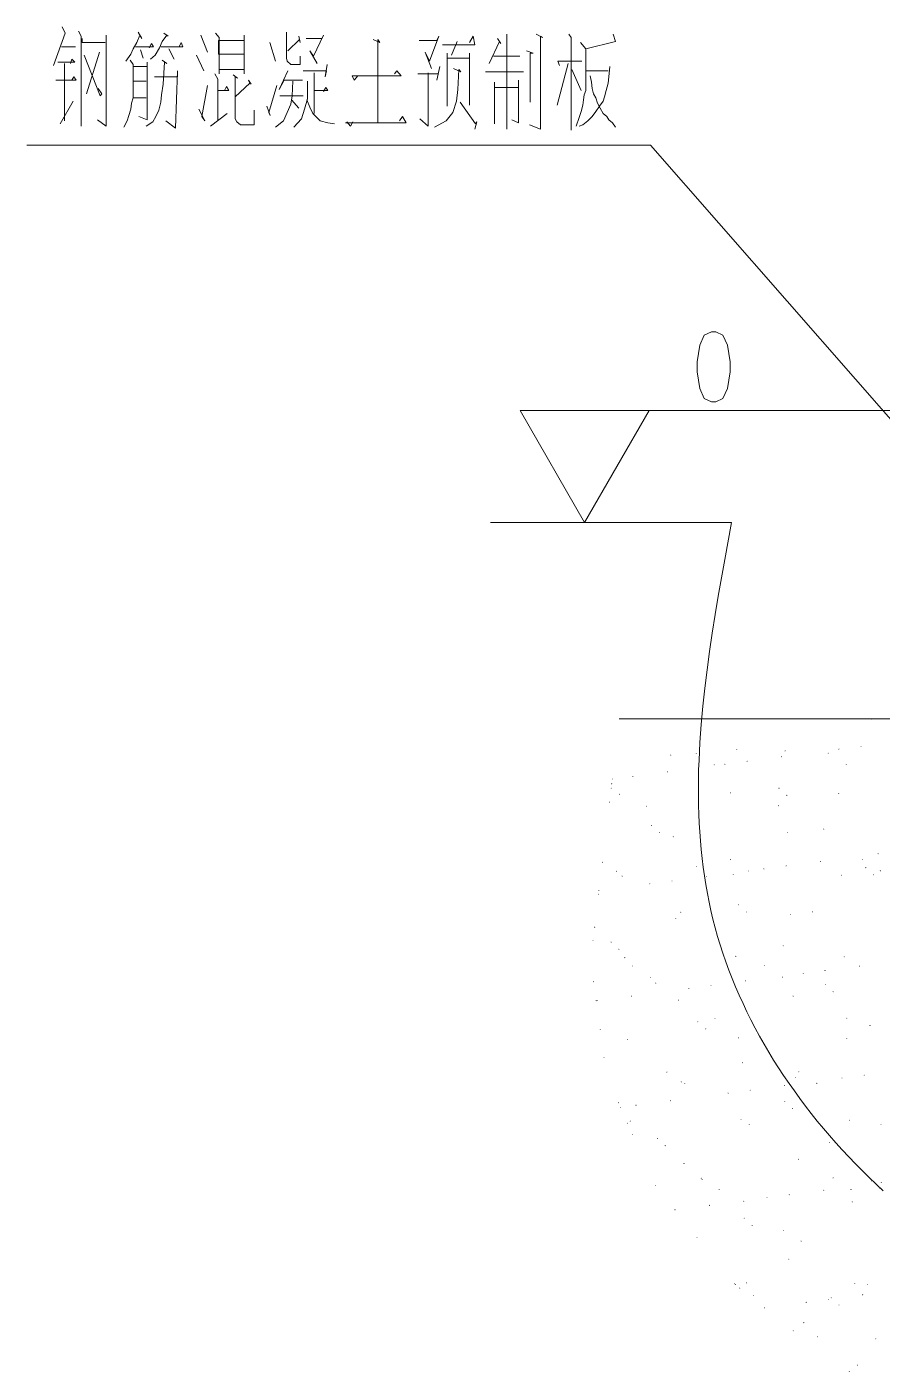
# Model space of a CAD drawing. Header units: millimetres. Extents: x 0 to 414, y 0 to 292.
# Drawn here: x 279.99 to 300.18, y 117.12 to 148.87 of the extents above; entities that cross this region are included whole.
import ezdxf

# ---------------------------------------------------------------- set-up
doc = ezdxf.new("R2010")
doc.units = ezdxf.units.MM

msp = doc.modelspace()

# ---------------------------------------------------------------- hatches: boundary and pattern name
h = msp.add_hatch(color=0)
h.dxf.hatch_style = 2
h.paths.add_polyline_path([(294.509472, 132.522031), (294.496419, 132.535083), (294.509472, 132.548136), (294.522525, 132.535083)])
h = msp.add_hatch(color=0)
h.dxf.hatch_style = 2
h.paths.add_polyline_path([(294.509472, 132.522031), (294.496419, 132.535083), (294.509472, 132.548136), (294.522525, 132.535083)])
h = msp.add_hatch(color=0)
h.dxf.hatch_style = 2
h.paths.add_polyline_path([(294.509472, 132.522031), (294.496419, 132.535083), (294.509472, 132.548136), (294.522525, 132.535083)])
h = msp.add_hatch(color=0)
h.dxf.hatch_style = 2
h.paths.add_polyline_path([(295.959389, 132.522031), (295.946336, 132.535083), (295.959389, 132.548136), (295.972442, 132.535083)])
h = msp.add_hatch(color=0)
h.dxf.hatch_style = 2
h.paths.add_polyline_path([(295.959389, 132.522031), (295.946336, 132.535083), (295.959389, 132.548136), (295.972442, 132.535083)])
h = msp.add_hatch(color=0)
h.dxf.hatch_style = 2
h.paths.add_polyline_path([(296.298056, 132.522031), (296.285003, 132.535083), (296.298056, 132.548136), (296.311108, 132.535083)])
h = msp.add_hatch(color=0)
h.dxf.hatch_style = 2
h.paths.add_polyline_path([(297.635083, 132.522031), (297.622031, 132.535083), (297.635083, 132.548136), (297.648136, 132.535083)])
h = msp.add_hatch(color=0)
h.dxf.hatch_style = 2
h.paths.add_polyline_path([(297.635083, 132.522031), (297.622031, 132.535083), (297.635083, 132.548136), (297.648136, 132.535083)])
h = msp.add_hatch(color=0)
h.dxf.hatch_style = 2
h.paths.add_polyline_path([(297.635083, 132.522031), (297.622031, 132.535083), (297.635083, 132.548136), (297.648136, 132.535083)])
h = msp.add_hatch(color=0)
h.dxf.hatch_style = 2
h.paths.add_polyline_path([(298.873333, 132.522031), (298.860281, 132.535083), (298.873333, 132.548136), (298.886386, 132.535083)])
h = msp.add_hatch(color=0)
h.dxf.hatch_style = 2
h.paths.add_polyline_path([(298.873333, 132.522031), (298.860281, 132.535083), (298.873333, 132.548136), (298.886386, 132.535083)])
h = msp.add_hatch(color=0)
h.dxf.hatch_style = 2
h.paths.add_polyline_path([(299.928139, 132.522031), (299.915086, 132.535083), (299.928139, 132.548136), (299.941192, 132.535083)])
h = msp.add_hatch(color=0)
h.dxf.hatch_style = 2
h.paths.add_polyline_path([(299.928139, 132.522031), (299.915086, 132.535083), (299.928139, 132.548136), (299.941192, 132.535083)])
h = msp.add_hatch(color=0)
h.dxf.hatch_style = 2
h.paths.add_polyline_path([(299.928139, 132.522031), (299.915086, 132.535083), (299.928139, 132.548136), (299.941192, 132.535083)])
h = msp.add_hatch(color=0)
h.dxf.hatch_style = 2
h.paths.add_polyline_path([(296.749611, 131.802364), (296.736558, 131.815417), (296.749611, 131.828469), (296.762664, 131.815417)])
h = msp.add_hatch(color=0)
h.dxf.hatch_style = 2
h.paths.add_polyline_path([(297.889083, 131.767086), (297.876031, 131.780139), (297.889083, 131.793192), (297.902136, 131.780139)])
h = msp.add_hatch(color=0)
h.dxf.hatch_style = 2
h.paths.add_polyline_path([(299.159083, 131.809419), (299.146031, 131.822472), (299.159083, 131.835525), (299.172136, 131.822472)])
h = msp.add_hatch(color=0)
h.dxf.hatch_style = 2
h.paths.add_polyline_path([(299.681194, 131.876447), (299.668142, 131.8895), (299.681194, 131.902553), (299.694247, 131.8895)])
h = msp.add_hatch(color=0)
h.dxf.hatch_style = 2
h.paths.add_polyline_path([(295.186806, 131.668308), (295.173753, 131.681361), (295.186806, 131.694414), (295.199858, 131.681361)])
h = msp.add_hatch(color=0)
h.dxf.hatch_style = 2
h.paths.add_polyline_path([(295.790056, 131.707114), (295.777003, 131.720167), (295.790056, 131.733219), (295.803108, 131.720167)])
h = msp.add_hatch(color=0)
h.dxf.hatch_style = 2
h.paths.add_polyline_path([(296.213389, 131.439003), (296.200336, 131.452056), (296.213389, 131.465108), (296.226442, 131.452056)])
h = msp.add_hatch(color=0)
h.dxf.hatch_style = 2
h.paths.add_polyline_path([(296.467389, 131.453114), (296.454336, 131.466167), (296.467389, 131.479219), (296.480442, 131.466167)])
h = msp.add_hatch(color=0)
h.dxf.hatch_style = 2
h.paths.add_polyline_path([(296.9895, 131.523669), (296.976447, 131.536722), (296.9895, 131.549775), (297.002553, 131.536722)])
h = msp.add_hatch(color=0)
h.dxf.hatch_style = 2
h.paths.add_polyline_path([(297.800889, 131.629503), (297.787836, 131.642556), (297.800889, 131.655608), (297.813942, 131.642556)])
h = msp.add_hatch(color=0)
h.dxf.hatch_style = 2
h.paths.add_polyline_path([(298.905083, 131.714169), (298.892031, 131.727222), (298.905083, 131.740275), (298.918136, 131.727222)])
h = msp.add_hatch(color=0)
h.dxf.hatch_style = 2
h.paths.add_polyline_path([(299.328417, 131.446058), (299.315364, 131.459111), (299.328417, 131.472164), (299.341469, 131.459111)])
h = msp.add_hatch(color=0)
h.dxf.hatch_style = 2
h.paths.add_polyline_path([(293.807444, 131.103864), (293.794392, 131.116917), (293.807444, 131.129969), (293.820497, 131.116917)])
h = msp.add_hatch(color=0)
h.dxf.hatch_style = 2
h.paths.add_polyline_path([(293.807444, 131.103864), (293.794392, 131.116917), (293.807444, 131.129969), (293.820497, 131.116917)])
h = msp.add_hatch(color=0)
h.dxf.hatch_style = 2
h.paths.add_polyline_path([(293.807444, 131.103864), (293.794392, 131.116917), (293.807444, 131.129969), (293.820497, 131.116917)])
h = msp.add_hatch(color=0)
h.dxf.hatch_style = 2
h.paths.add_polyline_path([(294.294278, 131.167364), (294.281225, 131.180417), (294.294278, 131.193469), (294.307331, 131.180417)])
h = msp.add_hatch(color=0)
h.dxf.hatch_style = 2
h.paths.add_polyline_path([(295.109194, 131.273197), (295.096142, 131.28625), (295.109194, 131.299303), (295.122247, 131.28625)])
h = msp.add_hatch(color=0)
h.dxf.hatch_style = 2
h.paths.add_polyline_path([(293.779222, 130.888669), (293.766169, 130.901722), (293.779222, 130.914775), (293.792275, 130.901722)])
h = msp.add_hatch(color=0)
h.dxf.hatch_style = 2
h.paths.add_polyline_path([(293.779222, 130.888669), (293.766169, 130.901722), (293.779222, 130.914775), (293.792275, 130.901722)])
h = msp.add_hatch(color=0)
h.dxf.hatch_style = 2
h.paths.add_polyline_path([(293.779222, 130.888669), (293.766169, 130.901722), (293.779222, 130.914775), (293.792275, 130.901722)])
h = msp.add_hatch(color=0)
h.dxf.hatch_style = 2
h.paths.add_polyline_path([(293.793333, 130.990975), (293.780281, 131.004028), (293.793333, 131.017081), (293.806386, 131.004028)])
h = msp.add_hatch(color=0)
h.dxf.hatch_style = 2
h.paths.add_polyline_path([(293.793333, 130.990975), (293.780281, 131.004028), (293.793333, 131.017081), (293.806386, 131.004028)])
h = msp.add_hatch(color=0)
h.dxf.hatch_style = 2
h.paths.add_polyline_path([(297.744444, 130.888669), (297.731392, 130.901722), (297.744444, 130.914775), (297.757497, 130.901722)])
h = msp.add_hatch(color=0)
h.dxf.hatch_style = 2
h.paths.add_polyline_path([(293.740417, 130.560586), (293.727364, 130.573639), (293.740417, 130.586692), (293.753469, 130.573639)])
h = msp.add_hatch(color=0)
h.dxf.hatch_style = 2
h.paths.add_polyline_path([(293.740417, 130.560586), (293.727364, 130.573639), (293.740417, 130.586692), (293.753469, 130.573639)])
h = msp.add_hatch(color=0)
h.dxf.hatch_style = 2
h.paths.add_polyline_path([(293.740417, 130.560586), (293.727364, 130.573639), (293.740417, 130.586692), (293.753469, 130.573639)])
h = msp.add_hatch(color=0)
h.dxf.hatch_style = 2
h.paths.add_polyline_path([(293.980306, 130.744031), (293.967253, 130.757083), (293.980306, 130.770136), (293.993358, 130.757083)])
h = msp.add_hatch(color=0)
h.dxf.hatch_style = 2
h.paths.add_polyline_path([(294.615306, 130.465336), (294.602253, 130.478389), (294.615306, 130.491442), (294.628358, 130.478389)])
h = msp.add_hatch(color=0)
h.dxf.hatch_style = 2
h.paths.add_polyline_path([(296.597917, 130.775781), (296.584864, 130.788833), (296.597917, 130.801886), (296.610969, 130.788833)])
h = msp.add_hatch(color=0)
h.dxf.hatch_style = 2
h.paths.add_polyline_path([(297.730333, 130.472392), (297.717281, 130.485444), (297.730333, 130.498497), (297.743386, 130.485444)])
h = msp.add_hatch(color=0)
h.dxf.hatch_style = 2
h.paths.add_polyline_path([(297.927889, 130.719336), (297.914836, 130.732389), (297.927889, 130.745442), (297.940942, 130.732389)])
h = msp.add_hatch(color=0)
h.dxf.hatch_style = 2
h.paths.add_polyline_path([(299.155556, 130.765197), (299.142503, 130.77825), (299.155556, 130.791303), (299.168608, 130.77825)])
h = msp.add_hatch(color=0)
h.dxf.hatch_style = 2
h.paths.add_polyline_path([(294.73525, 130.010253), (294.722197, 130.023306), (294.73525, 130.036358), (294.748303, 130.023306)])
h = msp.add_hatch(color=0)
h.dxf.hatch_style = 2
h.paths.add_polyline_path([(294.922222, 129.840919), (294.909169, 129.853972), (294.922222, 129.867025), (294.935275, 129.853972)])
h = msp.add_hatch(color=0)
h.dxf.hatch_style = 2
h.paths.add_polyline_path([(297.949056, 129.837392), (297.936003, 129.850444), (297.949056, 129.863497), (297.962108, 129.850444)])
h = msp.add_hatch(color=0)
h.dxf.hatch_style = 2
h.paths.add_polyline_path([(298.79925, 129.922058), (298.786197, 129.935111), (298.79925, 129.948164), (298.812303, 129.935111)])
h = msp.add_hatch(color=0)
h.dxf.hatch_style = 2
h.paths.add_polyline_path([(295.246778, 129.742142), (295.233725, 129.755194), (295.246778, 129.768247), (295.259831, 129.755194)])
h = msp.add_hatch(color=0)
h.dxf.hatch_style = 2
h.paths.add_polyline_path([(296.597917, 129.202392), (296.584864, 129.215444), (296.597917, 129.228497), (296.610969, 129.215444)])
h = msp.add_hatch(color=0)
h.dxf.hatch_style = 2
h.paths.add_polyline_path([(299.712944, 129.209447), (299.699892, 129.2225), (299.712944, 129.235553), (299.725997, 129.2225)])
h = msp.add_hatch(color=0)
h.dxf.hatch_style = 2
h.paths.add_polyline_path([(300.083361, 129.339975), (300.070308, 129.353028), (300.083361, 129.366081), (300.096414, 129.353028)])
h = msp.add_hatch(color=0)
h.dxf.hatch_style = 2
h.paths.add_polyline_path([(293.574611, 129.138892), (293.561558, 129.151944), (293.574611, 129.164997), (293.587664, 129.151944)])
h = msp.add_hatch(color=0)
h.dxf.hatch_style = 2
h.paths.add_polyline_path([(293.906222, 128.927225), (293.893169, 128.940278), (293.906222, 128.953331), (293.919275, 128.940278)])
h = msp.add_hatch(color=0)
h.dxf.hatch_style = 2
h.paths.add_polyline_path([(295.790056, 129.043642), (295.777003, 129.056694), (295.790056, 129.069747), (295.803108, 129.056694)])
h = msp.add_hatch(color=0)
h.dxf.hatch_style = 2
h.paths.add_polyline_path([(297.02125, 128.934281), (297.008197, 128.947333), (297.02125, 128.960386), (297.034303, 128.947333)])
h = msp.add_hatch(color=0)
h.dxf.hatch_style = 2
h.paths.add_polyline_path([(297.388139, 128.983669), (297.375086, 128.996722), (297.388139, 129.009775), (297.401192, 128.996722)])
h = msp.add_hatch(color=0)
h.dxf.hatch_style = 2
h.paths.add_polyline_path([(297.91025, 129.054225), (297.897197, 129.067278), (297.91025, 129.080331), (297.923303, 129.067278)])
h = msp.add_hatch(color=0)
h.dxf.hatch_style = 2
h.paths.add_polyline_path([(298.725167, 129.160058), (298.712114, 129.173111), (298.725167, 129.186164), (298.738219, 129.173111)])
h = msp.add_hatch(color=0)
h.dxf.hatch_style = 2
h.paths.add_polyline_path([(299.794083, 129.011892), (299.781031, 129.024944), (299.794083, 129.037997), (299.807136, 129.024944)])
h = msp.add_hatch(color=0)
h.dxf.hatch_style = 2
h.paths.add_polyline_path([(300.136278, 128.937808), (300.123225, 128.950861), (300.136278, 128.963914), (300.149331, 128.950861)])
h = msp.add_hatch(color=0)
h.dxf.hatch_style = 2
h.paths.add_polyline_path([(294.040278, 128.814336), (294.027225, 128.827389), (294.040278, 128.840442), (294.053331, 128.827389)])
h = msp.add_hatch(color=0)
h.dxf.hatch_style = 2
h.paths.add_polyline_path([(294.696444, 128.630892), (294.683392, 128.643944), (294.696444, 128.656997), (294.709497, 128.643944)])
h = msp.add_hatch(color=0)
h.dxf.hatch_style = 2
h.paths.add_polyline_path([(295.218556, 128.697919), (295.205503, 128.710972), (295.218556, 128.724025), (295.231608, 128.710972)])
h = msp.add_hatch(color=0)
h.dxf.hatch_style = 2
h.paths.add_polyline_path([(296.029944, 128.807281), (296.016892, 128.820333), (296.029944, 128.833386), (296.042997, 128.820333)])
h = msp.add_hatch(color=0)
h.dxf.hatch_style = 2
h.paths.add_polyline_path([(296.661417, 128.849614), (296.648364, 128.862667), (296.661417, 128.875719), (296.674469, 128.862667)])
h = msp.add_hatch(color=0)
h.dxf.hatch_style = 2
h.paths.add_polyline_path([(299.219056, 128.835503), (299.206003, 128.848556), (299.219056, 128.861608), (299.232108, 128.848556)])
h = msp.add_hatch(color=0)
h.dxf.hatch_style = 2
h.paths.add_polyline_path([(299.977528, 128.842558), (299.964475, 128.855611), (299.977528, 128.868664), (299.990581, 128.855611)])
h = msp.add_hatch(color=0)
h.dxf.hatch_style = 2
h.paths.add_polyline_path([(293.482889, 128.387475), (293.469836, 128.400528), (293.482889, 128.413581), (293.495942, 128.400528)])
h = msp.add_hatch(color=0)
h.dxf.hatch_style = 2
h.paths.add_polyline_path([(293.482889, 128.387475), (293.469836, 128.400528), (293.482889, 128.413581), (293.495942, 128.400528)])
h = msp.add_hatch(color=0)
h.dxf.hatch_style = 2
h.paths.add_polyline_path([(293.482889, 128.387475), (293.469836, 128.400528), (293.482889, 128.413581), (293.495942, 128.400528)])
h = msp.add_hatch(color=0)
h.dxf.hatch_style = 2
h.paths.add_polyline_path([(293.493472, 128.472142), (293.480419, 128.485194), (293.493472, 128.498247), (293.506525, 128.485194)])
h = msp.add_hatch(color=0)
h.dxf.hatch_style = 2
h.paths.add_polyline_path([(293.493472, 128.472142), (293.480419, 128.485194), (293.493472, 128.498247), (293.506525, 128.485194)])
h = msp.add_hatch(color=0)
h.dxf.hatch_style = 2
h.paths.add_polyline_path([(295.423167, 127.960614), (295.410114, 127.973667), (295.423167, 127.986719), (295.436219, 127.973667)])
h = msp.add_hatch(color=0)
h.dxf.hatch_style = 2
h.paths.add_polyline_path([(296.788417, 128.133475), (296.775364, 128.146528), (296.788417, 128.159581), (296.801469, 128.146528)])
h = msp.add_hatch(color=0)
h.dxf.hatch_style = 2
h.paths.add_polyline_path([(296.971861, 127.964142), (296.958808, 127.977194), (296.971861, 127.990247), (296.984914, 127.977194)])
h = msp.add_hatch(color=0)
h.dxf.hatch_style = 2
h.paths.add_polyline_path([(298.538194, 127.967669), (298.525142, 127.980722), (298.538194, 127.993775), (298.551247, 127.980722)])
h = msp.add_hatch(color=0)
h.dxf.hatch_style = 2
h.paths.add_polyline_path([(293.391167, 127.607836), (293.378114, 127.620889), (293.391167, 127.633942), (293.404219, 127.620889)])
h = msp.add_hatch(color=0)
h.dxf.hatch_style = 2
h.paths.add_polyline_path([(293.391167, 127.607836), (293.378114, 127.620889), (293.391167, 127.633942), (293.404219, 127.620889)])
h = msp.add_hatch(color=0)
h.dxf.hatch_style = 2
h.paths.add_polyline_path([(293.391167, 127.607836), (293.378114, 127.620889), (293.391167, 127.633942), (293.404219, 127.620889)])
h = msp.add_hatch(color=0)
h.dxf.hatch_style = 2
h.paths.add_polyline_path([(295.310278, 127.812447), (295.297225, 127.8255), (295.310278, 127.838553), (295.323331, 127.8255)])
h = msp.add_hatch(color=0)
h.dxf.hatch_style = 2
h.paths.add_polyline_path([(298.012556, 127.911225), (297.999503, 127.924278), (298.012556, 127.937331), (298.025608, 127.924278)])
h = msp.add_hatch(color=0)
h.dxf.hatch_style = 2
h.paths.add_polyline_path([(293.352361, 127.286808), (293.339308, 127.299861), (293.352361, 127.312914), (293.365414, 127.299861)])
h = msp.add_hatch(color=0)
h.dxf.hatch_style = 2
h.paths.add_polyline_path([(293.352361, 127.286808), (293.339308, 127.299861), (293.352361, 127.312914), (293.365414, 127.299861)])
h = msp.add_hatch(color=0)
h.dxf.hatch_style = 2
h.paths.add_polyline_path([(293.352361, 127.286808), (293.339308, 127.299861), (293.352361, 127.312914), (293.365414, 127.299861)])
h = msp.add_hatch(color=0)
h.dxf.hatch_style = 2
h.paths.add_polyline_path([(293.779222, 127.255058), (293.766169, 127.268111), (293.779222, 127.281164), (293.792275, 127.268111)])
h = msp.add_hatch(color=0)
h.dxf.hatch_style = 2
h.paths.add_polyline_path([(293.962667, 127.085725), (293.949614, 127.098778), (293.962667, 127.111831), (293.975719, 127.098778)])
h = msp.add_hatch(color=0)
h.dxf.hatch_style = 2
h.paths.add_polyline_path([(297.843222, 127.166864), (297.830169, 127.179917), (297.843222, 127.192969), (297.856275, 127.179917)])
h = msp.add_hatch(color=0)
h.dxf.hatch_style = 2
h.paths.add_polyline_path([(294.103778, 126.888169), (294.090725, 126.901222), (294.103778, 126.914275), (294.116831, 126.901222)])
h = msp.add_hatch(color=0)
h.dxf.hatch_style = 2
h.paths.add_polyline_path([(294.29075, 126.690614), (294.277697, 126.703667), (294.29075, 126.716719), (294.303803, 126.703667)])
h = msp.add_hatch(color=0)
h.dxf.hatch_style = 2
h.paths.add_polyline_path([(296.724917, 126.919919), (296.711864, 126.932972), (296.724917, 126.946025), (296.737969, 126.932972)])
h = msp.add_hatch(color=0)
h.dxf.hatch_style = 2
h.paths.add_polyline_path([(297.405778, 126.697669), (297.392725, 126.710722), (297.405778, 126.723775), (297.418831, 126.710722)])
h = msp.add_hatch(color=0)
h.dxf.hatch_style = 2
h.paths.add_polyline_path([(299.282556, 126.909336), (299.269503, 126.922389), (299.282556, 126.935442), (299.295608, 126.922389)])
h = msp.add_hatch(color=0)
h.dxf.hatch_style = 2
h.paths.add_polyline_path([(299.645917, 126.690614), (299.632864, 126.703667), (299.645917, 126.716719), (299.658969, 126.703667)])
h = msp.add_hatch(color=0)
h.dxf.hatch_style = 2
h.paths.add_polyline_path([(294.714083, 126.422503), (294.701031, 126.435556), (294.714083, 126.448608), (294.727136, 126.435556)])
h = msp.add_hatch(color=0)
h.dxf.hatch_style = 2
h.paths.add_polyline_path([(296.954222, 126.337836), (296.941169, 126.350889), (296.954222, 126.363942), (296.967275, 126.350889)])
h = msp.add_hatch(color=0)
h.dxf.hatch_style = 2
h.paths.add_polyline_path([(297.829111, 126.429558), (297.816058, 126.442611), (297.829111, 126.455664), (297.842164, 126.442611)])
h = msp.add_hatch(color=0)
h.dxf.hatch_style = 2
h.paths.add_polyline_path([(298.312417, 126.514225), (298.299364, 126.527278), (298.312417, 126.540331), (298.325469, 126.527278)])
h = msp.add_hatch(color=0)
h.dxf.hatch_style = 2
h.paths.add_polyline_path([(298.831, 126.584781), (298.817947, 126.597833), (298.831, 126.610886), (298.844053, 126.597833)])
h = msp.add_hatch(color=0)
h.dxf.hatch_style = 2
h.paths.add_polyline_path([(293.366472, 126.320197), (293.353419, 126.33325), (293.366472, 126.346303), (293.379525, 126.33325)])
h = msp.add_hatch(color=0)
h.dxf.hatch_style = 2
h.paths.add_polyline_path([(293.366472, 126.320197), (293.353419, 126.33325), (293.366472, 126.346303), (293.379525, 126.33325)])
h = msp.add_hatch(color=0)
h.dxf.hatch_style = 2
h.paths.add_polyline_path([(293.366472, 126.320197), (293.353419, 126.33325), (293.366472, 126.346303), (293.379525, 126.33325)])
h = msp.add_hatch(color=0)
h.dxf.hatch_style = 2
h.paths.add_polyline_path([(294.834028, 126.288447), (294.820975, 126.3015), (294.834028, 126.314553), (294.847081, 126.3015)])
h = msp.add_hatch(color=0)
h.dxf.hatch_style = 2
h.paths.add_polyline_path([(295.617194, 126.161447), (295.604142, 126.1745), (295.617194, 126.187553), (295.630247, 126.1745)])
h = msp.add_hatch(color=0)
h.dxf.hatch_style = 2
h.paths.add_polyline_path([(296.139306, 126.228475), (296.126253, 126.241528), (296.139306, 126.254581), (296.152358, 126.241528)])
h = msp.add_hatch(color=0)
h.dxf.hatch_style = 2
h.paths.add_polyline_path([(298.838056, 126.253169), (298.825003, 126.266222), (298.838056, 126.279275), (298.851108, 126.266222)])
h = msp.add_hatch(color=0)
h.dxf.hatch_style = 2
h.paths.add_polyline_path([(299.0215, 126.083836), (299.008447, 126.096889), (299.0215, 126.109942), (299.034553, 126.096889)])
h = msp.add_hatch(color=0)
h.dxf.hatch_style = 2
h.paths.add_polyline_path([(293.426444, 125.872169), (293.413392, 125.885222), (293.426444, 125.898275), (293.439497, 125.885222)])
h = msp.add_hatch(color=0)
h.dxf.hatch_style = 2
h.paths.add_polyline_path([(293.426444, 125.872169), (293.413392, 125.885222), (293.426444, 125.898275), (293.439497, 125.885222)])
h = msp.add_hatch(color=0)
h.dxf.hatch_style = 2
h.paths.add_polyline_path([(293.426444, 125.872169), (293.413392, 125.885222), (293.426444, 125.898275), (293.439497, 125.885222)])
h = msp.add_hatch(color=0)
h.dxf.hatch_style = 2
h.paths.add_polyline_path([(293.447611, 125.875697), (293.434558, 125.88875), (293.447611, 125.901803), (293.460664, 125.88875)])
h = msp.add_hatch(color=0)
h.dxf.hatch_style = 2
h.paths.add_polyline_path([(294.259, 125.981531), (294.245947, 125.994583), (294.259, 126.007636), (294.272053, 125.994583)])
h = msp.add_hatch(color=0)
h.dxf.hatch_style = 2
h.paths.add_polyline_path([(295.373778, 125.886281), (295.360725, 125.899333), (295.373778, 125.912386), (295.386831, 125.899333)])
h = msp.add_hatch(color=0)
h.dxf.hatch_style = 2
h.paths.add_polyline_path([(298.076056, 125.981531), (298.063003, 125.994583), (298.076056, 126.007636), (298.089108, 125.994583)])
h = msp.add_hatch(color=0)
h.dxf.hatch_style = 2
h.paths.add_polyline_path([(296.231028, 125.455892), (296.217975, 125.468944), (296.231028, 125.481997), (296.244081, 125.468944)])
h = msp.add_hatch(color=0)
h.dxf.hatch_style = 2
h.paths.add_polyline_path([(299.346056, 125.459419), (299.333003, 125.472472), (299.346056, 125.485525), (299.359108, 125.472472)])
h = msp.add_hatch(color=0)
h.dxf.hatch_style = 2
h.paths.add_polyline_path([(293.521694, 125.191308), (293.508642, 125.204361), (293.521694, 125.217414), (293.534747, 125.204361)])
h = msp.add_hatch(color=0)
h.dxf.hatch_style = 2
h.paths.add_polyline_path([(293.521694, 125.191308), (293.508642, 125.204361), (293.521694, 125.217414), (293.534747, 125.204361)])
h = msp.add_hatch(color=0)
h.dxf.hatch_style = 2
h.paths.add_polyline_path([(293.521694, 125.191308), (293.508642, 125.204361), (293.521694, 125.217414), (293.534747, 125.204361)])
h = msp.add_hatch(color=0)
h.dxf.hatch_style = 2
h.paths.add_polyline_path([(295.828861, 125.374753), (295.815808, 125.387806), (295.828861, 125.400858), (295.841914, 125.387806)])
h = msp.add_hatch(color=0)
h.dxf.hatch_style = 2
h.paths.add_polyline_path([(296.015833, 125.205419), (296.002781, 125.218472), (296.015833, 125.231525), (296.028886, 125.218472)])
h = msp.add_hatch(color=0)
h.dxf.hatch_style = 2
h.paths.add_polyline_path([(299.892861, 125.286558), (299.879808, 125.299611), (299.892861, 125.312664), (299.905914, 125.299611)])
h = msp.add_hatch(color=0)
h.dxf.hatch_style = 2
h.paths.add_polyline_path([(294.167278, 124.958475), (294.154225, 124.971528), (294.167278, 124.984581), (294.180331, 124.971528)])
h = msp.add_hatch(color=0)
h.dxf.hatch_style = 2
h.paths.add_polyline_path([(296.788417, 124.993753), (296.775364, 125.006806), (296.788417, 125.019858), (296.801469, 125.006806)])
h = msp.add_hatch(color=0)
h.dxf.hatch_style = 2
h.paths.add_polyline_path([(299.346056, 124.979642), (299.333003, 124.992694), (299.346056, 125.005747), (299.359108, 124.992694)])
h = msp.add_hatch(color=0)
h.dxf.hatch_style = 2
h.paths.add_polyline_path([(293.613417, 124.535142), (293.600364, 124.548194), (293.613417, 124.561247), (293.626469, 124.548194)])
h = msp.add_hatch(color=0)
h.dxf.hatch_style = 2
h.paths.add_polyline_path([(293.613417, 124.535142), (293.600364, 124.548194), (293.613417, 124.561247), (293.626469, 124.548194)])
h = msp.add_hatch(color=0)
h.dxf.hatch_style = 2
h.paths.add_polyline_path([(293.613417, 124.535142), (293.600364, 124.548194), (293.613417, 124.561247), (293.626469, 124.548194)])
h = msp.add_hatch(color=0)
h.dxf.hatch_style = 2
h.paths.add_polyline_path([(295.098611, 124.185892), (295.085558, 124.198944), (295.098611, 124.211997), (295.111664, 124.198944)])
h = msp.add_hatch(color=0)
h.dxf.hatch_style = 2
h.paths.add_polyline_path([(296.883667, 124.408142), (296.870614, 124.421194), (296.883667, 124.434247), (296.896719, 124.421194)])
h = msp.add_hatch(color=0)
h.dxf.hatch_style = 2
h.paths.add_polyline_path([(298.213639, 124.192947), (298.200586, 124.206), (298.213639, 124.219053), (298.226692, 124.206)])
h = msp.add_hatch(color=0)
h.dxf.hatch_style = 2
h.paths.add_polyline_path([(299.755278, 124.115336), (299.742225, 124.128389), (299.755278, 124.141442), (299.768331, 124.128389)])
h = msp.add_hatch(color=0)
h.dxf.hatch_style = 2
h.paths.add_polyline_path([(295.437278, 123.956586), (295.424225, 123.969639), (295.437278, 123.982692), (295.450331, 123.969639)])
h = msp.add_hatch(color=0)
h.dxf.hatch_style = 2
h.paths.add_polyline_path([(295.521944, 123.917781), (295.508892, 123.930833), (295.521944, 123.943886), (295.534997, 123.930833)])
h = msp.add_hatch(color=0)
h.dxf.hatch_style = 2
h.paths.add_polyline_path([(297.874972, 123.868392), (297.861919, 123.881444), (297.874972, 123.894497), (297.888025, 123.881444)])
h = msp.add_hatch(color=0)
h.dxf.hatch_style = 2
h.paths.add_polyline_path([(298.139556, 124.055364), (298.126503, 124.068417), (298.139556, 124.081469), (298.152608, 124.068417)])
h = msp.add_hatch(color=0)
h.dxf.hatch_style = 2
h.paths.add_polyline_path([(298.636972, 123.921308), (298.623919, 123.934361), (298.636972, 123.947414), (298.650025, 123.934361)])
h = msp.add_hatch(color=0)
h.dxf.hatch_style = 2
h.paths.add_polyline_path([(299.233167, 124.048308), (299.220114, 124.061361), (299.233167, 124.074414), (299.246219, 124.061361)])
h = msp.add_hatch(color=0)
h.dxf.hatch_style = 2
h.paths.add_polyline_path([(295.183278, 123.512086), (295.170225, 123.525139), (295.183278, 123.538192), (295.196331, 123.525139)])
h = msp.add_hatch(color=0)
h.dxf.hatch_style = 2
h.paths.add_polyline_path([(296.541472, 123.692003), (296.528419, 123.705056), (296.541472, 123.718108), (296.554525, 123.705056)])
h = msp.add_hatch(color=0)
h.dxf.hatch_style = 2
h.paths.add_polyline_path([(297.063583, 123.759031), (297.050531, 123.772083), (297.063583, 123.785136), (297.076636, 123.772083)])
h = msp.add_hatch(color=0)
h.dxf.hatch_style = 2
h.paths.add_polyline_path([(297.882028, 123.494447), (297.868975, 123.5075), (297.882028, 123.520553), (297.895081, 123.5075)])
h = msp.add_hatch(color=0)
h.dxf.hatch_style = 2
h.paths.add_polyline_path([(293.952083, 123.462697), (293.939031, 123.47575), (293.952083, 123.488803), (293.965136, 123.47575)])
h = msp.add_hatch(color=0)
h.dxf.hatch_style = 2
h.paths.add_polyline_path([(293.952083, 123.462697), (293.939031, 123.47575), (293.952083, 123.488803), (293.965136, 123.47575)])
h = msp.add_hatch(color=0)
h.dxf.hatch_style = 2
h.paths.add_polyline_path([(293.952083, 123.462697), (293.939031, 123.47575), (293.952083, 123.488803), (293.965136, 123.47575)])
h = msp.add_hatch(color=0)
h.dxf.hatch_style = 2
h.paths.add_polyline_path([(293.997944, 123.356864), (293.984892, 123.369917), (293.997944, 123.382969), (294.010997, 123.369917)])
h = msp.add_hatch(color=0)
h.dxf.hatch_style = 2
h.paths.add_polyline_path([(293.997944, 123.356864), (293.984892, 123.369917), (293.997944, 123.382969), (294.010997, 123.369917)])
h = msp.add_hatch(color=0)
h.dxf.hatch_style = 2
h.paths.add_polyline_path([(293.997944, 123.356864), (293.984892, 123.369917), (293.997944, 123.382969), (294.010997, 123.369917)])
h = msp.add_hatch(color=0)
h.dxf.hatch_style = 2
h.paths.add_polyline_path([(294.368361, 123.406253), (294.355308, 123.419306), (294.368361, 123.432358), (294.381414, 123.419306)])
h = msp.add_hatch(color=0)
h.dxf.hatch_style = 2
h.paths.add_polyline_path([(298.065472, 123.328642), (298.052419, 123.341694), (298.065472, 123.354747), (298.078525, 123.341694)])
h = msp.add_hatch(color=0)
h.dxf.hatch_style = 2
h.paths.add_polyline_path([(294.167278, 122.982919), (294.154225, 122.995972), (294.167278, 123.009025), (294.180331, 122.995972)])
h = msp.add_hatch(color=0)
h.dxf.hatch_style = 2
h.paths.add_polyline_path([(294.167278, 122.982919), (294.154225, 122.995972), (294.167278, 123.009025), (294.180331, 122.995972)])
h = msp.add_hatch(color=0)
h.dxf.hatch_style = 2
h.paths.add_polyline_path([(294.167278, 122.982919), (294.154225, 122.995972), (294.167278, 123.009025), (294.180331, 122.995972)])
h = msp.add_hatch(color=0)
h.dxf.hatch_style = 2
h.paths.add_polyline_path([(294.230778, 123.032308), (294.217725, 123.045361), (294.230778, 123.058414), (294.243831, 123.045361)])
h = msp.add_hatch(color=0)
h.dxf.hatch_style = 2
h.paths.add_polyline_path([(296.848389, 123.064058), (296.835336, 123.077111), (296.848389, 123.090164), (296.861442, 123.077111)])
h = msp.add_hatch(color=0)
h.dxf.hatch_style = 2
h.paths.add_polyline_path([(297.038889, 122.951169), (297.025836, 122.964222), (297.038889, 122.977275), (297.051942, 122.964222)])
h = msp.add_hatch(color=0)
h.dxf.hatch_style = 2
h.paths.add_polyline_path([(299.409556, 123.053475), (299.396503, 123.066528), (299.409556, 123.079581), (299.422608, 123.066528)])
h = msp.add_hatch(color=0)
h.dxf.hatch_style = 2
h.paths.add_polyline_path([(300.153917, 122.954697), (300.140864, 122.96775), (300.153917, 122.980803), (300.166969, 122.96775)])
h = msp.add_hatch(color=0)
h.dxf.hatch_style = 2
h.paths.add_polyline_path([(294.29075, 122.711281), (294.277697, 122.724333), (294.29075, 122.737386), (294.303803, 122.724333)])
h = msp.add_hatch(color=0)
h.dxf.hatch_style = 2
h.paths.add_polyline_path([(294.29075, 122.711281), (294.277697, 122.724333), (294.29075, 122.737386), (294.303803, 122.724333)])
h = msp.add_hatch(color=0)
h.dxf.hatch_style = 2
h.paths.add_polyline_path([(294.29075, 122.711281), (294.277697, 122.724333), (294.29075, 122.737386), (294.303803, 122.724333)])
h = msp.add_hatch(color=0)
h.dxf.hatch_style = 2
h.paths.add_polyline_path([(294.872833, 122.619558), (294.859781, 122.632611), (294.872833, 122.645664), (294.885886, 122.632611)])
h = msp.add_hatch(color=0)
h.dxf.hatch_style = 2
h.paths.add_polyline_path([(298.936833, 122.527836), (298.923781, 122.540889), (298.936833, 122.553942), (298.949886, 122.540889)])
h = msp.add_hatch(color=0)
h.dxf.hatch_style = 2
h.paths.add_polyline_path([(295.056278, 122.450225), (295.043225, 122.463278), (295.056278, 122.476331), (295.069331, 122.463278)])
h = msp.add_hatch(color=0)
h.dxf.hatch_style = 2
h.paths.add_polyline_path([(295.500778, 122.030419), (295.487725, 122.043472), (295.500778, 122.056525), (295.513831, 122.043472)])
h = msp.add_hatch(color=0)
h.dxf.hatch_style = 2
h.paths.add_polyline_path([(298.203056, 122.129197), (298.190003, 122.14225), (298.203056, 122.155303), (298.216108, 122.14225)])
h = msp.add_hatch(color=0)
h.dxf.hatch_style = 2
h.paths.add_polyline_path([(295.906472, 121.681169), (295.893419, 121.694222), (295.906472, 121.707275), (295.919525, 121.694222)])
h = msp.add_hatch(color=0)
h.dxf.hatch_style = 2
h.paths.add_polyline_path([(295.927639, 121.652947), (295.914586, 121.666), (295.927639, 121.679053), (295.940692, 121.666)])
h = msp.add_hatch(color=0)
h.dxf.hatch_style = 2
h.paths.add_polyline_path([(299.0215, 121.688225), (299.008447, 121.701278), (299.0215, 121.714331), (299.034553, 121.701278)])
h = msp.add_hatch(color=0)
h.dxf.hatch_style = 2
h.paths.add_polyline_path([(299.931667, 121.617669), (299.918614, 121.630722), (299.931667, 121.643775), (299.944719, 121.630722)])
h = msp.add_hatch(color=0)
h.dxf.hatch_style = 2
h.paths.add_polyline_path([(300.157444, 121.578864), (300.144392, 121.591917), (300.157444, 121.604969), (300.170497, 121.591917)])
h = msp.add_hatch(color=0)
h.dxf.hatch_style = 2
h.paths.add_polyline_path([(294.8305, 121.515364), (294.817447, 121.528417), (294.8305, 121.541469), (294.843553, 121.528417)])
h = msp.add_hatch(color=0)
h.dxf.hatch_style = 2
h.paths.add_polyline_path([(296.329806, 121.413058), (296.316753, 121.426111), (296.329806, 121.439164), (296.342858, 121.426111)])
h = msp.add_hatch(color=0)
h.dxf.hatch_style = 2
h.paths.add_polyline_path([(297.984333, 121.293114), (297.971281, 121.306167), (297.984333, 121.319219), (297.997386, 121.306167)])
h = msp.add_hatch(color=0)
h.dxf.hatch_style = 2
h.paths.add_polyline_path([(298.79925, 121.398947), (298.786197, 121.412), (298.79925, 121.425053), (298.812303, 121.412)])
h = msp.add_hatch(color=0)
h.dxf.hatch_style = 2
h.paths.add_polyline_path([(299.444833, 121.416586), (299.431781, 121.429639), (299.444833, 121.442692), (299.457886, 121.429639)])
h = msp.add_hatch(color=0)
h.dxf.hatch_style = 2
h.paths.add_polyline_path([(300.115111, 121.448336), (300.102058, 121.461389), (300.115111, 121.474442), (300.128164, 121.461389)])
h = msp.add_hatch(color=0)
h.dxf.hatch_style = 2
h.paths.add_polyline_path([(296.104028, 121.042642), (296.090975, 121.055694), (296.104028, 121.068747), (296.117081, 121.055694)])
h = msp.add_hatch(color=0)
h.dxf.hatch_style = 2
h.paths.add_polyline_path([(296.911889, 121.137892), (296.898836, 121.150944), (296.911889, 121.163997), (296.924942, 121.150944)])
h = msp.add_hatch(color=0)
h.dxf.hatch_style = 2
h.paths.add_polyline_path([(297.462222, 121.222558), (297.449169, 121.235611), (297.462222, 121.248664), (297.475275, 121.235611)])
h = msp.add_hatch(color=0)
h.dxf.hatch_style = 2
h.paths.add_polyline_path([(299.473056, 121.123781), (299.460003, 121.136833), (299.473056, 121.149886), (299.486108, 121.136833)])
h = msp.add_hatch(color=0)
h.dxf.hatch_style = 2
h.paths.add_polyline_path([(295.285583, 120.936808), (295.272531, 120.949861), (295.285583, 120.962914), (295.298636, 120.949861)])
h = msp.add_hatch(color=0)
h.dxf.hatch_style = 2
h.paths.add_polyline_path([(295.285583, 120.936808), (295.272531, 120.949861), (295.285583, 120.962914), (295.298636, 120.949861)])
h = msp.add_hatch(color=0)
h.dxf.hatch_style = 2
h.paths.add_polyline_path([(295.285583, 120.936808), (295.272531, 120.949861), (295.285583, 120.962914), (295.298636, 120.949861)])
h = msp.add_hatch(color=0)
h.dxf.hatch_style = 2
h.paths.add_polyline_path([(295.292639, 120.936808), (295.279586, 120.949861), (295.292639, 120.962914), (295.305692, 120.949861)])
h = msp.add_hatch(color=0)
h.dxf.hatch_style = 2
h.paths.add_polyline_path([(296.922472, 120.739253), (296.909419, 120.752306), (296.922472, 120.765358), (296.935525, 120.752306)])
h = msp.add_hatch(color=0)
h.dxf.hatch_style = 2
h.paths.add_polyline_path([(297.109444, 120.569919), (297.096392, 120.582972), (297.109444, 120.596025), (297.122497, 120.582972)])
h = msp.add_hatch(color=0)
h.dxf.hatch_style = 2
h.paths.add_polyline_path([(297.84675, 120.442919), (297.833697, 120.455972), (297.84675, 120.469025), (297.859803, 120.455972)])
h = msp.add_hatch(color=0)
h.dxf.hatch_style = 2
h.paths.add_polyline_path([(295.807694, 120.287697), (295.794642, 120.30075), (295.807694, 120.313803), (295.820747, 120.30075)])
h = msp.add_hatch(color=0)
h.dxf.hatch_style = 2
h.paths.add_polyline_path([(295.807694, 120.287697), (295.794642, 120.30075), (295.807694, 120.313803), (295.820747, 120.30075)])
h = msp.add_hatch(color=0)
h.dxf.hatch_style = 2
h.paths.add_polyline_path([(298.266556, 120.199503), (298.253503, 120.212556), (298.266556, 120.225608), (298.279608, 120.212556)])
h = msp.add_hatch(color=0)
h.dxf.hatch_style = 2
h.paths.add_polyline_path([(297.977278, 119.772642), (297.964225, 119.785694), (297.977278, 119.798747), (297.990331, 119.785694)])
h = msp.add_hatch(color=0)
h.dxf.hatch_style = 2
h.paths.add_polyline_path([(296.693167, 119.190558), (296.680114, 119.203611), (296.693167, 119.216664), (296.706219, 119.203611)])
h = msp.add_hatch(color=0)
h.dxf.hatch_style = 2
h.paths.add_polyline_path([(296.693167, 119.190558), (296.680114, 119.203611), (296.693167, 119.216664), (296.706219, 119.203611)])
h = msp.add_hatch(color=0)
h.dxf.hatch_style = 2
h.paths.add_polyline_path([(296.693167, 119.190558), (296.680114, 119.203611), (296.693167, 119.216664), (296.706219, 119.203611)])
h = msp.add_hatch(color=0)
h.dxf.hatch_style = 2
h.paths.add_polyline_path([(296.714333, 119.176447), (296.701281, 119.1895), (296.714333, 119.202553), (296.727386, 119.1895)])
h = msp.add_hatch(color=0)
h.dxf.hatch_style = 2
h.paths.add_polyline_path([(296.816639, 119.088253), (296.803586, 119.101306), (296.816639, 119.114358), (296.829692, 119.101306)])
h = msp.add_hatch(color=0)
h.dxf.hatch_style = 2
h.paths.add_polyline_path([(296.816639, 119.088253), (296.803586, 119.101306), (296.816639, 119.114358), (296.829692, 119.101306)])
h = msp.add_hatch(color=0)
h.dxf.hatch_style = 2
h.paths.add_polyline_path([(296.975389, 119.211725), (296.962336, 119.224778), (296.975389, 119.237831), (296.988442, 119.224778)])
h = msp.add_hatch(color=0)
h.dxf.hatch_style = 2
h.paths.add_polyline_path([(299.536556, 119.197614), (299.523503, 119.210667), (299.536556, 119.223719), (299.549608, 119.210667)])
h = msp.add_hatch(color=0)
h.dxf.hatch_style = 2
h.paths.add_polyline_path([(299.829361, 119.179975), (299.816308, 119.193028), (299.829361, 119.206081), (299.842414, 119.193028)])
h = msp.add_hatch(color=0)
h.dxf.hatch_style = 2
h.paths.add_polyline_path([(297.137667, 118.908336), (297.124614, 118.921389), (297.137667, 118.934442), (297.150719, 118.921389)])
h = msp.add_hatch(color=0)
h.dxf.hatch_style = 2
h.paths.add_polyline_path([(298.3865, 118.753114), (298.373447, 118.766167), (298.3865, 118.779219), (298.399553, 118.766167)])
h = msp.add_hatch(color=0)
h.dxf.hatch_style = 2
h.paths.add_polyline_path([(298.908611, 118.823669), (298.895558, 118.836722), (298.908611, 118.849775), (298.921664, 118.836722)])
h = msp.add_hatch(color=0)
h.dxf.hatch_style = 2
h.paths.add_polyline_path([(298.975639, 118.858947), (298.962586, 118.872), (298.975639, 118.885053), (298.988692, 118.872)])
h = msp.add_hatch(color=0)
h.dxf.hatch_style = 2
h.paths.add_polyline_path([(299.72, 118.929503), (299.706947, 118.942556), (299.72, 118.955608), (299.733053, 118.942556)])
h = msp.add_hatch(color=0)
h.dxf.hatch_style = 2
h.paths.add_polyline_path([(297.398722, 118.622586), (297.385669, 118.635639), (297.398722, 118.648692), (297.411775, 118.635639)])
h = msp.add_hatch(color=0)
h.dxf.hatch_style = 2
h.paths.add_polyline_path([(297.398722, 118.622586), (297.385669, 118.635639), (297.398722, 118.648692), (297.411775, 118.635639)])
h = msp.add_hatch(color=0)
h.dxf.hatch_style = 2
h.paths.add_polyline_path([(299.159083, 118.689614), (299.146031, 118.702667), (299.159083, 118.715719), (299.172136, 118.702667)])
h = msp.add_hatch(color=0)
h.dxf.hatch_style = 2
h.paths.add_polyline_path([(298.330056, 118.273336), (298.317003, 118.286389), (298.330056, 118.299442), (298.343108, 118.286389)])
h = msp.add_hatch(color=0)
h.dxf.hatch_style = 2
h.paths.add_polyline_path([(298.079583, 118.079308), (298.066531, 118.092361), (298.079583, 118.105414), (298.092636, 118.092361)])
h = msp.add_hatch(color=0)
h.dxf.hatch_style = 2
h.paths.add_polyline_path([(298.079583, 118.079308), (298.066531, 118.092361), (298.079583, 118.105414), (298.092636, 118.092361)])
h = msp.add_hatch(color=0)
h.dxf.hatch_style = 2
h.paths.add_polyline_path([(298.079583, 118.079308), (298.066531, 118.092361), (298.079583, 118.105414), (298.092636, 118.092361)])
h = msp.add_hatch(color=0)
h.dxf.hatch_style = 2
h.paths.add_polyline_path([(298.654611, 117.938197), (298.641558, 117.95125), (298.654611, 117.964303), (298.667664, 117.95125)])
h = msp.add_hatch(color=0)
h.dxf.hatch_style = 2
h.paths.add_polyline_path([(300.030444, 117.892336), (300.017392, 117.905389), (300.030444, 117.918442), (300.043497, 117.905389)])
h = msp.add_hatch(color=0)
h.dxf.hatch_style = 2
h.paths.add_polyline_path([(299.600056, 117.271447), (299.587003, 117.2845), (299.600056, 117.297553), (299.613108, 117.2845)])
h = msp.add_hatch(color=0)
h.dxf.hatch_style = 2
h.paths.add_polyline_path([(299.4025, 117.119753), (299.389447, 117.132806), (299.4025, 117.145858), (299.415553, 117.132806)])

# ---------------------------------------------------------------- linework, layer by layer
at = {"color": 0, "lineweight": 0}
for points in [[(280.821694, 148.868694), (280.89225, 148.720528), (280.617083, 147.958528)], [(281.202694, 148.769917), (281.269722, 148.646444), (281.269722, 146.529778)], [(281.287361, 148.597056), (281.287361, 148.498278), (281.837694, 148.498278)], [(281.855333, 148.671139), (281.855333, 146.529778), (281.650722, 146.677944)], [(282.613806, 148.745222), (282.702, 148.597056), (282.649083, 148.671139), (282.578528, 148.498278), (282.493861, 148.350111), (282.440944, 148.226639), (282.321, 148.057306)], [(283.217056, 148.720528), (283.322889, 148.646444), (283.287611, 148.671139), (283.181778, 148.522972), (283.11475, 148.374806), (283.012444, 148.201944), (282.906611, 148.106694)], [(284.095472, 148.671139), (284.250694, 148.276028)], [(284.441194, 148.720528), (284.525861, 148.62175), (284.525861, 147.760972), (284.525861, 147.85975), (285.115, 147.85975), (285.115, 147.760972), (285.115, 148.671139), (285.115, 148.547667), (284.51175, 148.547667), (284.51175, 148.226639), (285.097361, 148.226639)], [(286.113361, 148.745222), (286.113361, 148.131389), (286.131, 148.057306), (286.215667, 147.983222), (286.441444, 147.983222), (286.441444, 148.180778)], [(286.406167, 148.646444), (286.441444, 148.498278), (286.423806, 148.572361), (286.148639, 148.300722)], [(286.579028, 148.597056), (286.938861, 148.597056)], [(286.991778, 148.671139), (286.751889, 148.180778), (286.663694, 148.300722), (286.836556, 148.007917)], [(289.249556, 148.547667), (289.662306, 148.547667), (289.715222, 148.646444), (289.489444, 148.057306), (289.387139, 148.276028), (289.542361, 147.884444)], [(289.799889, 148.448889), (290.558361, 148.448889), (290.523083, 148.646444), (290.438417, 148.498278)], [(291.006389, 148.180778), (291.627278, 148.180778), (291.316833, 148.180778), (291.316833, 148.695833), (291.316833, 146.455694), (291.316833, 147.810361), (290.815889, 147.810361), (291.711944, 147.810361)], [(291.094583, 148.597056), (291.17925, 148.473583), (291.143972, 148.522972), (290.904083, 148.007917)], [(292.008278, 148.695833), (292.159972, 148.62175), (292.110583, 148.646444), (292.110583, 146.455694), (291.853056, 146.554472)], [(292.780861, 148.695833), (292.833778, 148.62175), (292.833778, 146.431)], [(293.832139, 148.695833), (293.885056, 148.522972), (293.1795, 148.350111), (293.059556, 148.498278)], [(280.804056, 148.3995), (281.132139, 148.3995)], [(281.700111, 148.276028), (281.389667, 147.291778)], [(282.546778, 148.3995), (282.977167, 148.3995), (282.92425, 148.473583), (282.874861, 148.374806)], [(282.666722, 148.325417), (282.73375, 148.131389)], [(283.150028, 148.3995), (283.665083, 148.3995), (283.629806, 148.498278), (283.580417, 148.3995)], [(283.337, 148.350111), (283.460472, 148.106694)], [(285.71825, 148.498278), (285.855833, 148.057306)], [(288.163, 148.572361), (288.318222, 148.498278), (288.268833, 148.572361), (288.268833, 146.603861), (287.510361, 146.603861), (288.939111, 146.603861), (288.854444, 146.752028), (288.783889, 146.65325)], [(290.145611, 148.522972), (290.008028, 148.201944)], [(291.7825, 148.300722), (291.937722, 148.251333), (291.867167, 148.251333), (291.867167, 147.094222)], [(293.1795, 148.350111), (293.1795, 147.365861), (293.144222, 147.267083), (293.126583, 147.143611), (293.108944, 147.023667), (293.073667, 146.8755), (293.024278, 146.727333), (292.953722, 146.529778)], [(280.719389, 148.032611), (281.1145, 148.032611), (281.047472, 148.106694), (281.012194, 148.007917)], [(280.874611, 148.007917), (280.874611, 146.65325)], [(281.340278, 148.201944), (281.71775, 147.242389), (281.753028, 147.291778), (281.668361, 147.41525)], [(282.426833, 148.082), (282.493861, 147.983222), (282.493861, 147.193), (282.458583, 147.069528), (282.440944, 146.924889), (282.391556, 146.776722), (282.356278, 146.65325), (282.271611, 146.505083)], [(282.5115, 147.933833), (282.821944, 147.933833), (282.821944, 148.032611), (282.821944, 146.677944), (282.631444, 146.752028)], [(283.181778, 148.082), (283.287611, 148.007917), (283.234694, 148.032611), (283.199417, 147.514028), (283.167667, 147.267083), (283.150028, 147.094222), (283.097111, 146.900194), (283.026556, 146.752028), (282.959528, 146.628556), (282.804306, 146.529778)], [(283.993167, 148.201944), (284.166028, 147.835056)], [(286.508472, 147.835056), (287.062333, 147.835056), (287.027056, 147.686889), (287.076444, 147.983222)], [(289.905722, 146.998972), (289.905722, 148.251333), (289.905722, 148.131389), (290.438417, 148.131389), (290.438417, 148.251333), (290.438417, 147.023667)], [(292.763222, 148.007917), (292.505694, 147.023667)], [(292.558611, 147.958528), (292.523333, 148.057306), (293.091306, 148.057306)], [(280.666472, 147.612806), (281.149778, 147.612806), (281.096861, 147.686889), (281.047472, 147.612806)], [(282.994806, 147.686889), (283.545139, 147.686889), (283.545139, 147.835056), (283.492222, 146.480389), (283.269972, 146.65325)], [(284.423556, 147.760972), (284.494111, 147.6375), (284.494111, 146.677944)], [(284.853944, 147.736278), (284.959778, 147.662194), (284.906861, 147.686889), (284.906861, 146.702639), (284.942139, 146.628556), (285.026806, 146.554472), (285.354889, 146.554472), (285.354889, 146.900194)], [(286.148639, 147.835056), (285.9405, 147.390556), (286.060444, 147.612806), (286.490833, 147.612806)], [(286.769528, 147.785667), (286.769528, 146.826111), (286.769528, 147.365861), (287.094083, 147.365861), (287.044694, 147.439944), (286.991778, 147.341167)], [(287.803167, 147.711583), (287.714972, 147.612806), (287.665583, 147.711583), (288.819167, 147.711583), (288.716861, 147.835056), (288.663944, 147.760972)], [(289.214278, 147.760972), (289.697583, 147.760972), (289.732861, 147.933833), (289.662306, 147.612806)], [(289.457694, 147.785667), (289.457694, 146.529778), (289.267194, 146.702639)], [(290.060944, 147.884444), (290.230278, 147.810361), (290.180889, 147.85975), (290.16325, 147.390556), (290.127972, 147.118917), (290.043306, 146.850806), (289.888083, 146.65325), (289.612917, 146.505083)], [(292.851417, 147.85975), (293.073667, 147.365861)], [(293.747472, 147.933833), (293.729833, 147.686889), (293.712194, 147.538722), (293.659278, 147.365861), (293.627528, 147.217694), (293.59225, 147.118917), (293.507583, 146.998972), (293.419389, 146.8755), (293.334722, 146.752028), (293.228889, 146.65325), (293.108944, 146.554472), (293.024278, 146.529778)], [(293.1795, 147.835056), (293.712194, 147.835056)], [(293.281806, 147.711583), (293.317083, 147.563417), (293.334722, 147.41525), (293.366472, 147.291778), (293.419389, 147.193), (293.454667, 147.069528), (293.521694, 146.949583), (293.59225, 146.826111), (293.676917, 146.752028), (293.729833, 146.677944), (293.8145, 146.603861), (293.885056, 146.505083)], [(282.493861, 147.588111), (282.804306, 147.588111)], [(284.046083, 146.924889), (284.183667, 146.65325), (284.113111, 146.752028), (284.250694, 147.489333)], [(284.494111, 147.365861), (284.751639, 147.365861), (284.698722, 147.464639), (284.649333, 147.365861)], [(285.284333, 147.514028), (285.217306, 147.612806), (285.252583, 147.538722), (284.906861, 147.217694)], [(285.647694, 146.998972), (285.732361, 146.776722), (285.700611, 146.850806), (285.887583, 147.489333)], [(286.268583, 147.588111), (286.250944, 147.242389), (286.215667, 147.048361), (286.131, 146.850806), (286.042806, 146.65325), (285.855833, 146.505083)], [(286.614306, 147.588111), (286.614306, 147.365861), (286.614306, 147.168306), (286.54375, 146.924889), (286.473194, 146.702639), (286.286222, 146.505083)], [(291.024028, 146.579167), (291.024028, 147.563417), (291.024028, 147.439944), (291.592, 147.439944), (291.592, 147.612806), (291.592, 146.603861), (291.436778, 146.677944)], [(280.772306, 146.579167), (281.079222, 147.118917)], [(282.493861, 147.193), (282.804306, 147.193)], [(285.958139, 147.242389), (286.508472, 147.242389)], [(286.233306, 147.143611), (286.406167, 146.949583)], [(286.596667, 147.143611), (286.663694, 146.974278), (286.73425, 146.826111), (286.907111, 146.65325), (287.094083, 146.603861), (287.249306, 146.579167)], [(290.212639, 147.094222), (290.576, 146.579167), (290.611278, 146.628556), (290.558361, 146.455694)], [(284.32125, 146.529778), (284.716361, 146.826111)], [(287.542111, 146.628556), (287.630306, 146.529778), (287.679694, 146.628556)], [(279.985611, 146.074694), (294.707028, 146.074694)], [(294.707028, 146.074694), (307.615167, 131.353278)], [(293.154806, 137.170583), (291.630806, 139.812889)], [(291.630806, 139.812889), (300.781861, 139.812889)], [(293.154806, 137.170583), (294.682333, 139.812889)], [(296.622611, 137.170583), (290.928778, 137.170583)], [(296.622611, 137.170583), (296.463861, 136.299222), (296.308639, 135.431389), (296.238083, 134.997472), (296.167528, 134.563556), (296.104028, 134.129639), (296.047583, 133.695722), (295.991139, 133.265333), (295.945278, 132.834944), (295.906472, 132.408083), (295.87825, 131.981222), (295.857083, 131.554361), (295.8465, 131.342694), (295.842972, 131.131028), (295.842972, 130.919361), (295.842972, 130.707694), (295.8465, 130.496028), (295.850028, 130.287889), (295.860611, 130.076222), (295.874722, 129.868083), (295.888833, 129.659944), (295.906472, 129.451806), (295.927639, 129.243667), (295.955861, 129.035528), (295.984083, 128.830917), (296.015833, 128.626306), (296.054639, 128.418167), (296.093444, 128.213556), (296.135778, 128.012472), (296.185167, 127.807861), (296.238083, 127.606778), (296.294528, 127.402167), (296.3545, 127.201083), (296.421528, 127.003528), (296.488556, 126.802444), (296.562639, 126.604889), (296.64025, 126.407333), (296.717861, 126.209778), (296.806056, 126.012222), (296.89425, 125.818194), (296.985972, 125.624167), (297.081222, 125.433667), (297.18, 125.239639), (297.285833, 125.049139), (297.391667, 124.862167), (297.501028, 124.671667), (297.617444, 124.484694), (297.733861, 124.30125), (297.853806, 124.117806), (297.980806, 123.934361), (298.107806, 123.754444), (298.238333, 123.574528), (298.372389, 123.398139), (298.506444, 123.22175), (298.647556, 123.045361), (298.792194, 122.8725), (298.936833, 122.703167), (299.085, 122.533833), (299.236694, 122.3645), (299.391917, 122.198694), (299.547139, 122.036417), (299.709417, 121.874139), (299.871694, 121.715389), (300.0375, 121.556639), (300.203306, 121.401417)], [(293.97325, 132.535083), (318.240833, 132.535083)]]:
    msp.add_lwpolyline(points, dxfattribs=at)
msp.add_lwpolyline([(296.146361, 141.672028), (295.980556, 141.594417), (295.871194, 141.358056), (295.81475, 140.962944), (295.81475, 140.726583), (295.871194, 140.335), (295.980556, 140.098639), (296.146361, 140.021028), (296.255722, 140.021028), (296.421528, 140.098639), (296.530889, 140.335), (296.587333, 140.726583), (296.587333, 140.962944), (296.530889, 141.358056), (296.421528, 141.594417), (296.255722, 141.672028)], close=True, dxfattribs=at)

doc.saveas('drawing.dxf')
